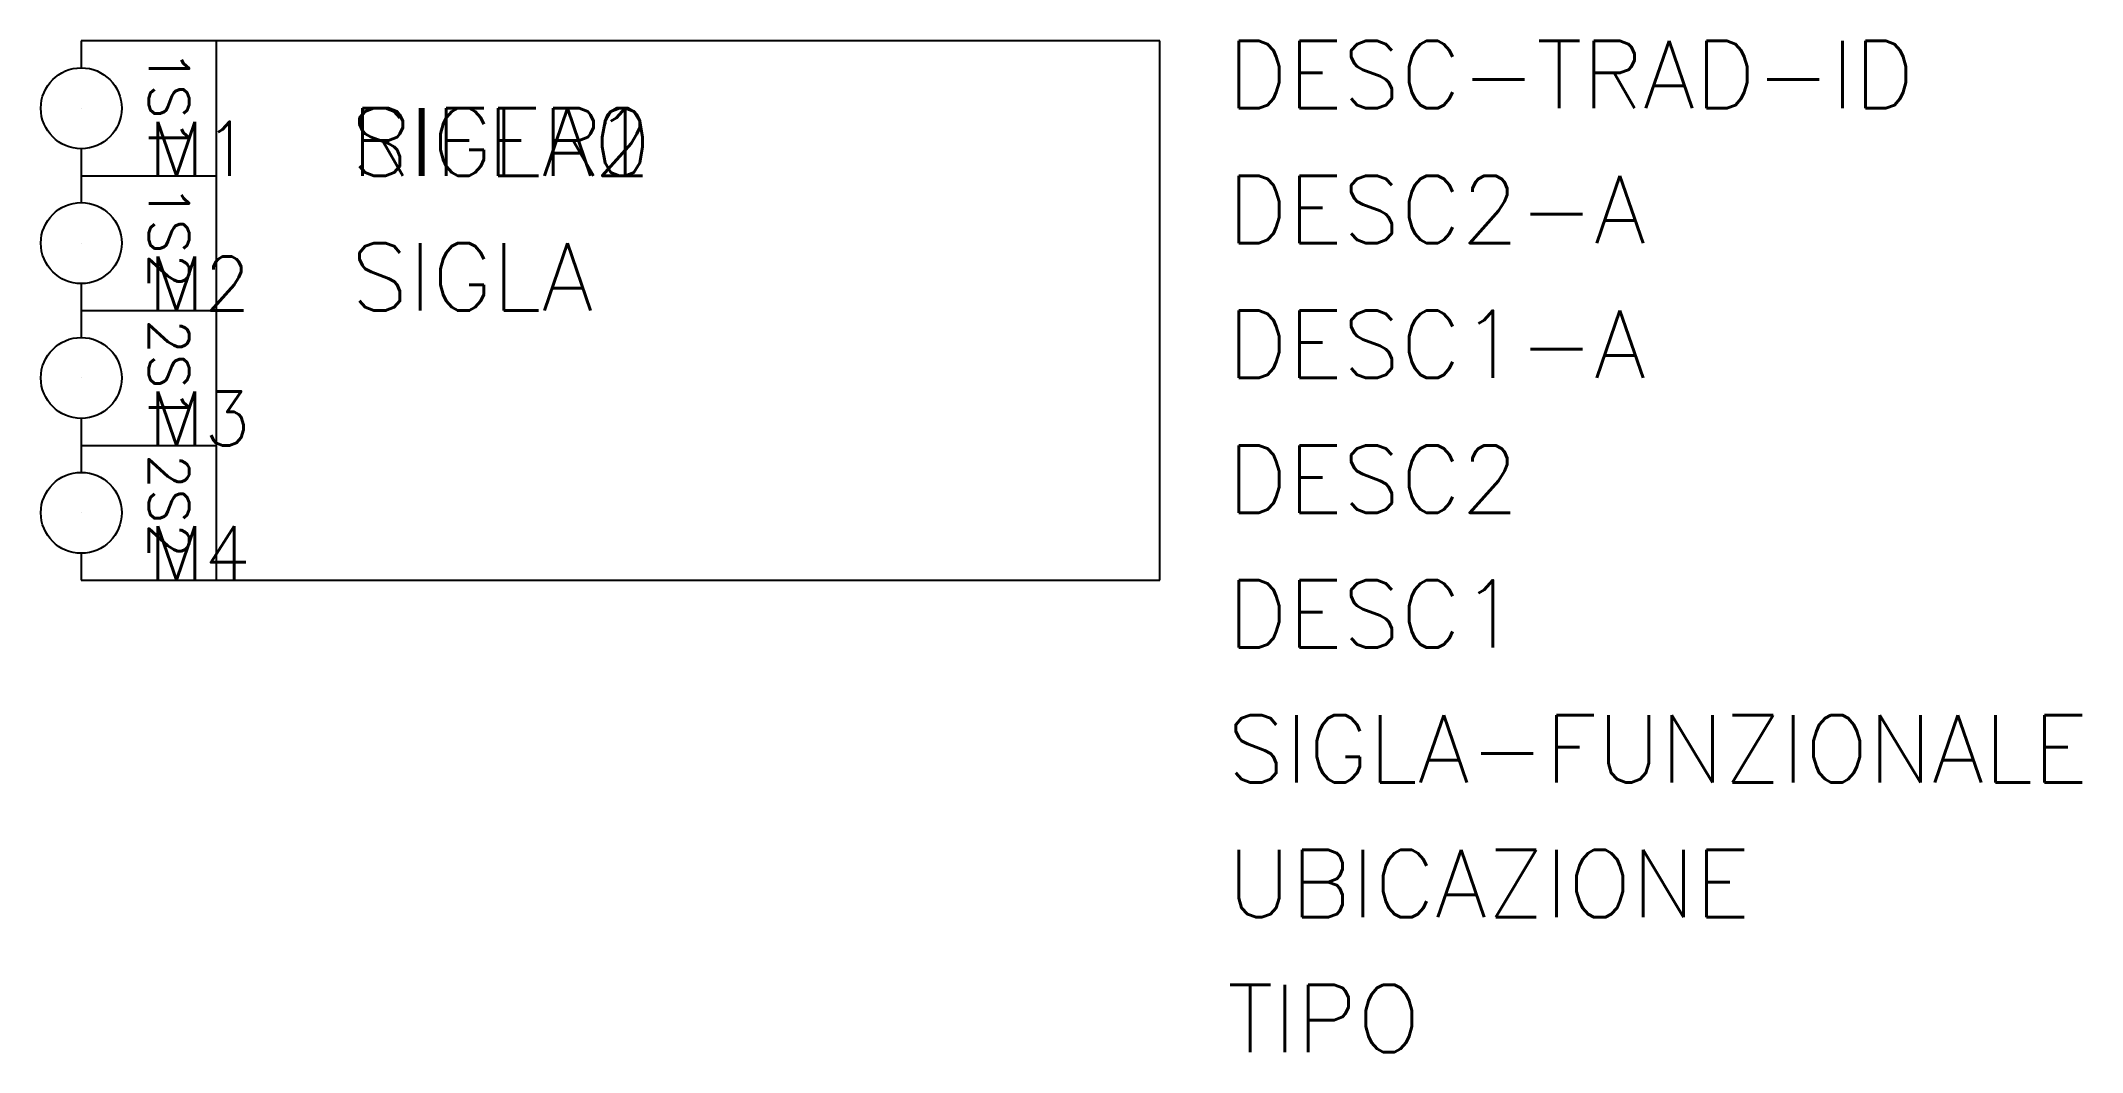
# Model space of a CAD drawing. Extents: x -1.5 to 74.2, y -17.5 to 20.
import ezdxf

# ---------------------------------------------------------------- set-up
doc = ezdxf.new("R2010")
doc.units = 0
doc.header["$LTSCALE"] = 4
doc.layers.get('0').update_dxf_attribs({"linetype": 'CONTINUOUS'})
doc.styles.get("Standard").update_dxf_attribs({"font": 'romans.shx'})

msp = doc.modelspace()

# ---------------------------------------------------------------- linework, layer by layer
for p, q in [((40, 20), (0, 20)), ((0, 20), (0, 19)), ((5, 20), (5, 0)), ((40, 0), (40, 20)), ((0, 16), (0, 14)), ((0, 15), (5, 15)), ((0, 11), (0, 9)), ((0, 10), (5, 10)), ((0, 6), (0, 4)), ((0, 5), (5, 5)), ((0, 1), (0, 0)), ((0, 0), (40, 0))]:
    msp.add_line(p, q)
for centre in [(0, 17.5), (0, 12.5), (0, 7.5), (0, 2.5)]:
    msp.add_circle(centre, 1.5)

# ---------------------------------------------------------------- texts
at = {"char_height": 1.5, "attachment_point": 5, "rotation": 270}
for s, insert in [('1S1', (3.25, 17.75)), ('1S2', (3.25, 12.75)), ('2S1', (3.25, 7.75)), ('2S2', (3.25, 2.75))]:
    msp.add_mtext_dynamic_manual_height_columns(s, width=2.5, gutter_width=1, heights=[0], dxfattribs=dict(at, insert=insert))
at = {"color": 3}
for tag, p, s, flags in [('DESC-TRAD-ID', (42.5, 17.5), '', 8), ('SIGLA0', (10, 15), '', 9), ('SIGLA1', (10, 15), '', 9), ('SIGLA2', (10, 15), '', 9), ('RIFER', (10, 15), 'RIFER ?', 8), ('DESC2-A', (42.5, 12.5), '', 8), ('SIGLA', (10, 10), 'SIGLA ?', 8), ('DESC1-A', (42.5, 7.5), '', 8), ('DESC2', (42.5, 2.5), '', 8), ('DESC1', (42.5, -2.5), '', 8), ('SIGLA-FUNZIONALE', (42.5, -7.5), '', 9), ('UBICAZIONE', (42.5, -12.5), '', 8), ('TIPO', (42.5, -17.5), '', 9)]:
    msp.add_attdef(tag, p, s, height=2.5, dxfattribs=dict(at, flags=flags))
for tag, p, s, height, flags in [('F1', (0, 17.5), '', 0.00001, 9), ('F2', (0, 12.5), '', 0.00001, 9), ('F3', (0, 7.5), '', 0.00001, 9), ('F4', (0, 2.5), '', 0.00001, 9), ('TIPOSIG', (0, 0), '3', 0.00000001, 9), ('POSIZIONE', (0, 0), '', 0.00000001, 9), ('P-TABELLA', (0, 0), '', 0.00000001, 9), ('T-TABELLA', (0, 0), '', 0.00000001, 9), ('H-TABELLA', (0, 0), '', 0.00000001, 9), ('CODICE', (0, 0), '1xNNN', 0.00000001, 9), ('NOTE1', (0, 0), '', 0.00000001, 9), ('NOTE2', (0, 0), '', 0.00000001, 9), ('DEN1', (0, 0), '', 0.00000001, 8), ('DEN1-A', (0, 0), '', 0.00000001, 8), ('DEN1-TRAD-ID', (0, 0), '', 0.00000001, 8)]:
    msp.add_attdef(tag, p, s, height=height, dxfattribs=dict(flags=flags))
at = {"color": 4, "flags": 8}
for tag, p in [('M1', (2.5, 15)), ('M2', (2.5, 10)), ('M3', (2.5, 5)), ('M4', (2.5, 0))]:
    msp.add_attdef(tag, p, '', height=2, dxfattribs=at)

doc.saveas('drawing.dxf')
